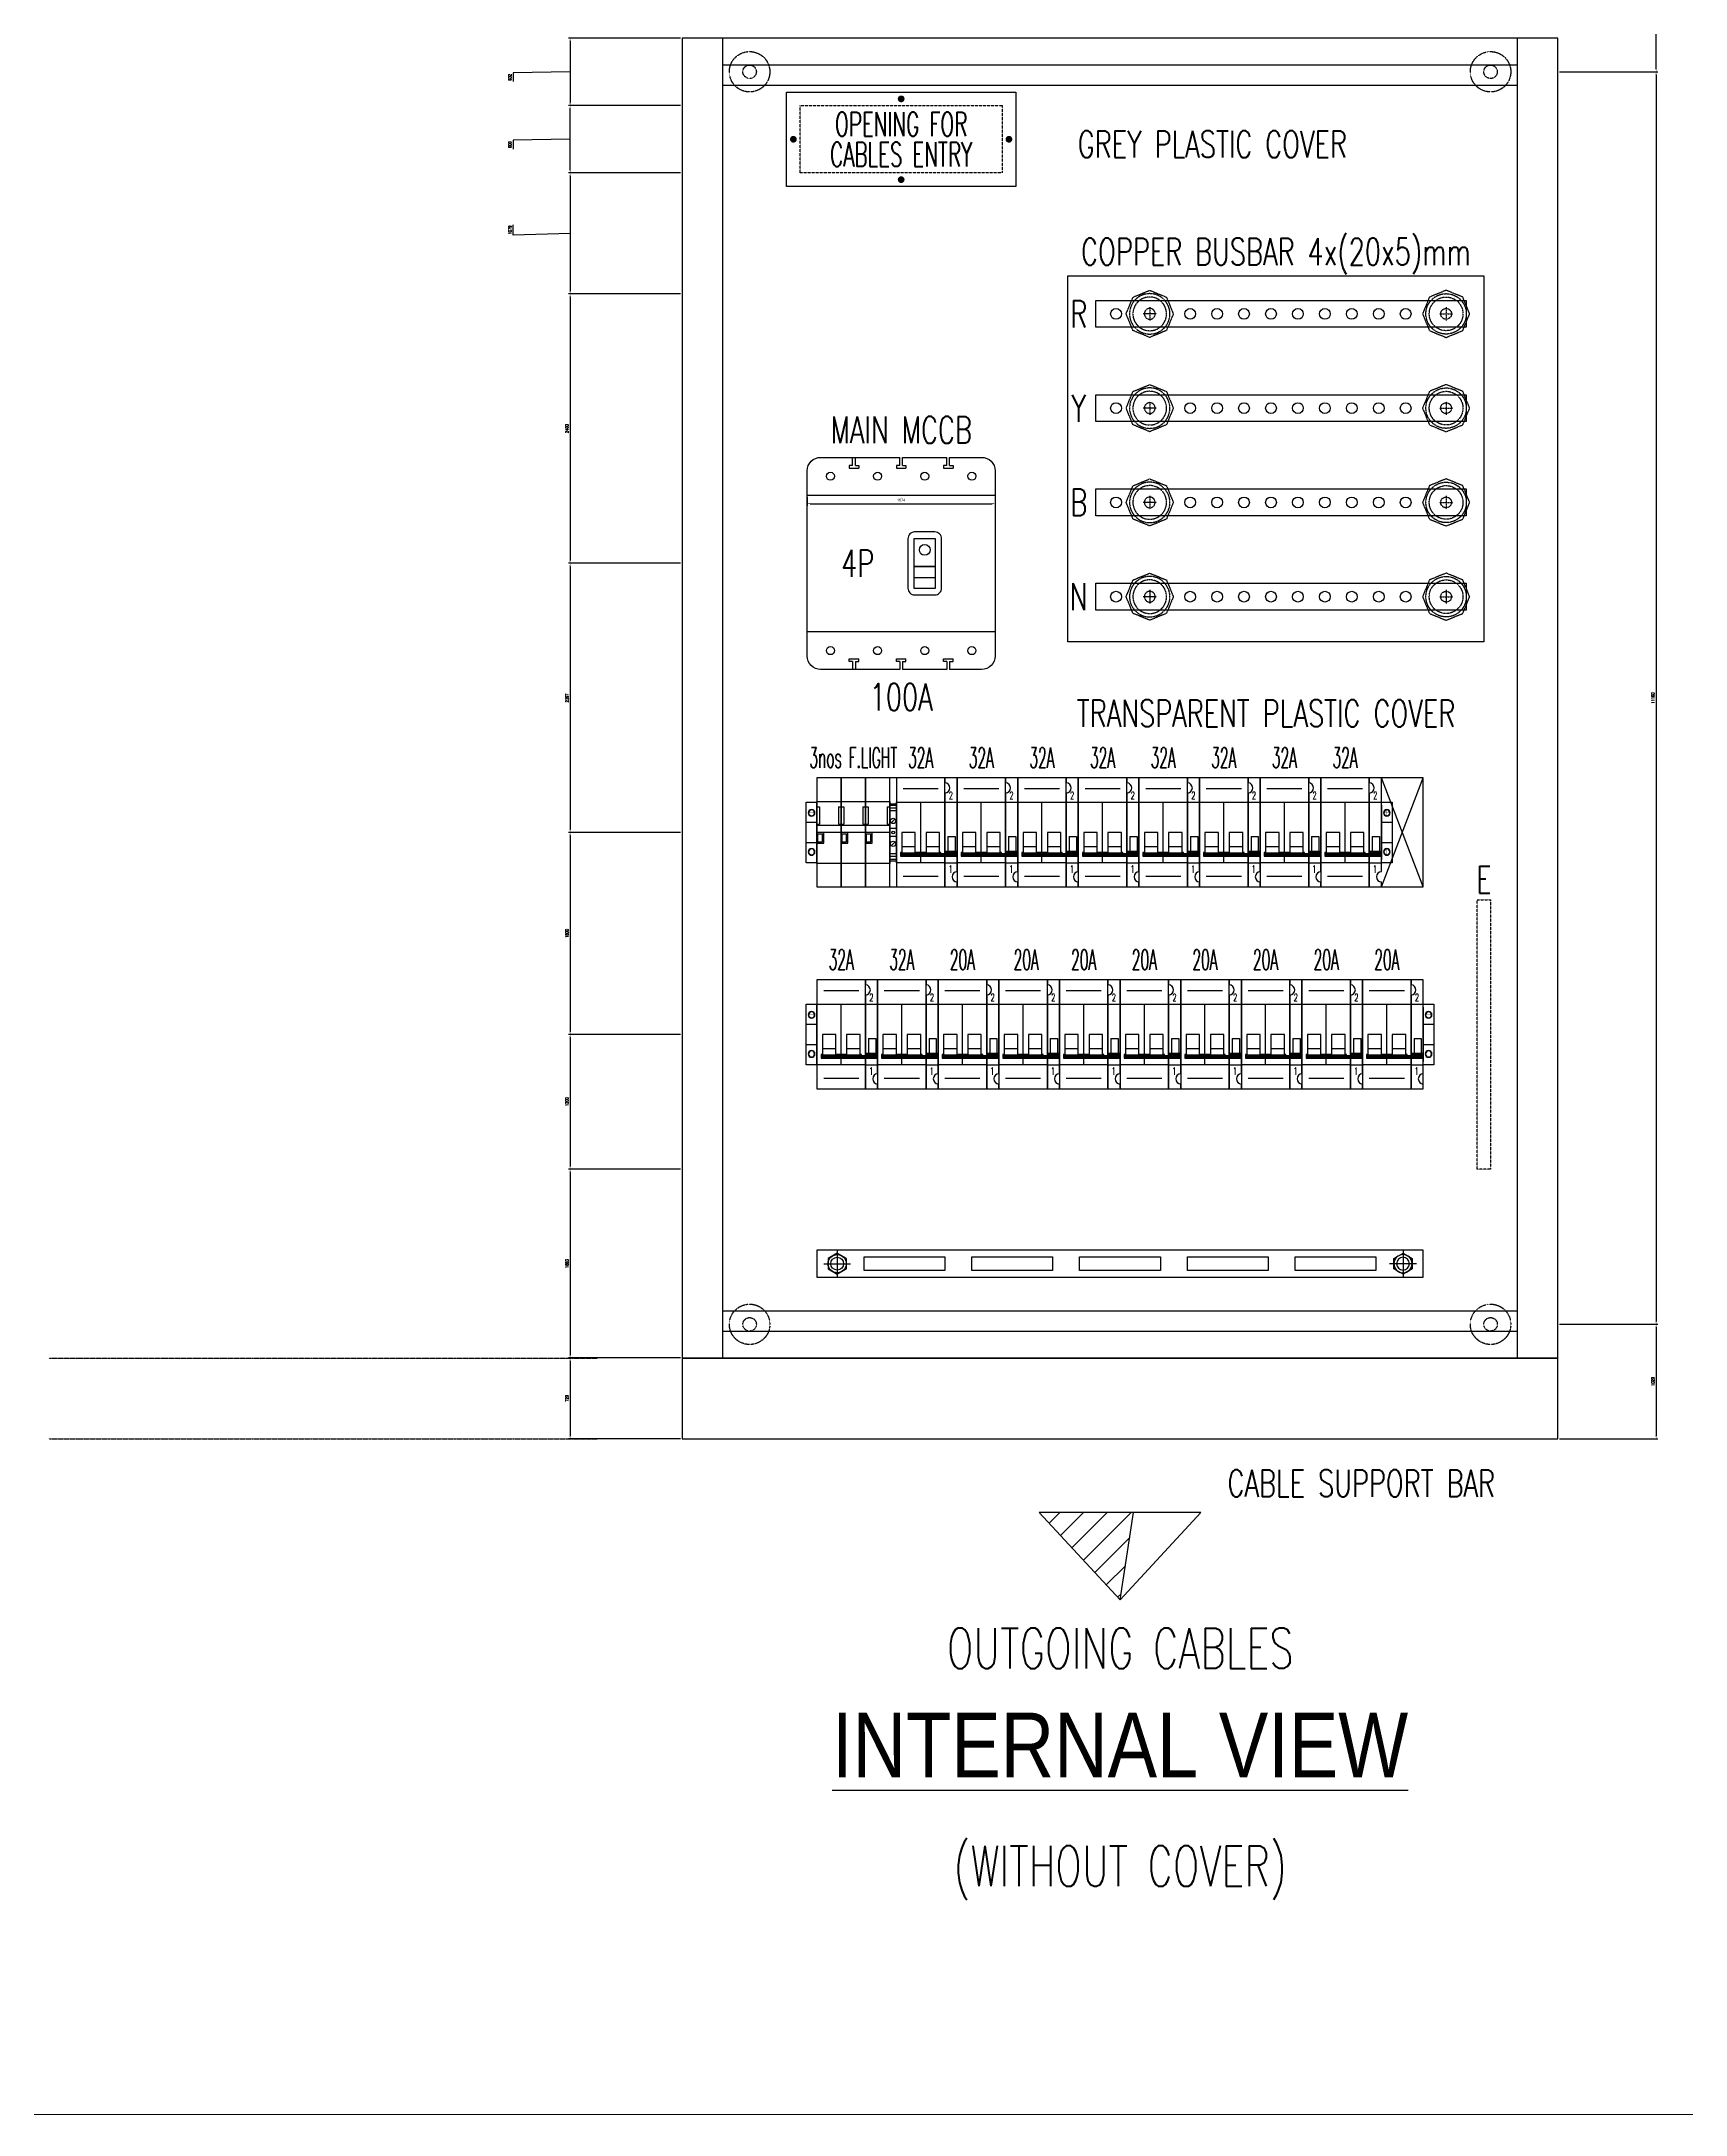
# Model space of a CAD drawing. Header units: inches. Extents: x 187 to 137830, y 99 to 66837.
# Drawn here: x 113123 to 127767, y 940 to 19411 of the extents above; entities that cross this region are included whole.
import ezdxf
from ezdxf.enums import TextEntityAlignment as Align

# ---------------------------------------------------------------- set-up
doc = ezdxf.new("R2010")
doc.units = ezdxf.units.IN
doc.header["$MEASUREMENT"] = 0
doc.linetypes.add('HIDDEN', pattern=[0.375, 0.25, -0.125])
for name, color, linetype in [('BOLT', 40, 'Continuous'), ('BUSBAR', 31, 'Continuous'), ('CHANGE', 4, 'Continuous'), ('Dim', 9, 'Continuous'), ('FRAME', 3, 'Continuous'), ('text', 2, 'Continuous')]:
    doc.layers.add(name, color=color, linetype=linetype)
doc.styles.add('ROMANS', font='romans.shx', dxfattribs={"width": 0.8, "height": 250, "bigfont": 'vns.shx'})
doc.styles.add('SIMPLEX', font='SIMPLEX.shx', dxfattribs={"width": 0.7})
doc.styles.add('VNI-HELVE-CONDENSE', font='')
doc.styles.get('VNI-HELVE-CONDENSE').set_extended_font_data('VNI-Helve-Condense')
doc.dimstyles.new('STANDARD$0', dxfattribs={"dimscale": 2, "dimtxt": 12, "dimasz": 13, "dimexe": 10, "dimexo": 10, "dimgap": 10, "dimtad": 1, "dimdec": 0, "dimzin": 0, "dimdsep": 46, "dimtxsty": 'VNI-HELVE-CONDENSE', "dimcen": 2, "dimdle": 2, "dimclrd": 1, "dimclre": 1, "dimclrt": 2, "dimadec": 0, "dimazin": 0, "dimtfac": 1, "dimtdec": 0, "dimtofl": 0, "dimtmove": 0, "dimatfit": 3, "dimfxl": 1, "dimtolj": 1, "dimtzin": 0, "dimarcsym": 1})

# ---------------------------------------------------------------- blocks, each defined once
blk = doc.blocks.new('A$C5B3D4CD6')
at = {"layer": 'CHANGE'}
for p, q in [((0, 59.5), (2, 59.5)), ((0, 46.5), (2, 46.5)), ((2, 59.5), (2, 46.5)), ((16, 59.5), (18, 59.5)), ((16, 59.5), (16, 46.5)), ((16, 46.5), (18, 46.5)), ((18, 45.5), (0, 45.5)), ((18, 40.5), (0, 40.5)), ((0, 32.5), (5, 32.5)), ((0.5, 39.5), (4, 39.5)), ((0.5, 39.5), (0.5, 33.5)), ((0.5, 33.5), (4, 33.5)), ((4, 33.5), (4, 39.5)), ((5, 32.5), (5, 40.5))]:
    blk.add_line(p, q, dxfattribs=at)
for points in [[(18, 81), (0, 81), (0, 0), (18, 0)], [(0, 63.5), (18, 63.5), (18, 17.5), (0, 17.5)], [(0, 63.5), (18, 63.5), (18, 45.5), (0, 45.5)]]:
    blk.add_lwpolyline(points, close=True, dxfattribs=at)
blk = doc.blocks.new('A$C18364D2F')
at = {"layer": 'CHANGE', "linetype": 'Continuous'}
for p, q in [((0, 30), (8, 30)), ((0, 15), (8, 15))]:
    blk.add_line(p, q, dxfattribs=at)
blk.add_lwpolyline([(0, 0), (8, 0), (8, 45), (0, 45)], close=True, dxfattribs=at)
at = {"layer": 'CHANGE', "linetype": 'Continuous', "const_width": 0.1}
for points in [[(6.2, 37), (1.8, 37)], [(4, 39.2), (4, 34.8)], [(6.2, 8), (1.8, 8)], [(4, 10.2), (4, 5.8)]]:
    blk.add_lwpolyline(points, dxfattribs=at)
at = {"layer": 'CHANGE', "linetype": 'Continuous'}
for centre, radius in [((4, 37), 2.5), ((4, 37), 2.2), ((4, 8), 2.5), ((4, 8), 2.2)]:
    blk.add_circle(centre, radius, dxfattribs=at)
blk = doc.blocks.new('C-2P')
at = {"layer": 'CHANGE'}
for p, q in [((18, -15), (18, 22.5)), ((4, -10.4), (14, -10.4)), ((22, -10.4), (32, -10.4)), ((18, -22.5), (18, -17.6))]:
    blk.add_line(p, q, dxfattribs=at)
for points in [[(36, 22.5), (36, -22.5), (0, -22.5), (0, 22.5)], [(4, 0), (4, -15), (3, -15), (3, -17.6), (33, -17.6), (33, -15), (32, -15), (32, 0), (22, 0), (22, -15), (14, -15), (14, 0)]]:
    blk.add_lwpolyline(points, close=True, dxfattribs=at)
at = {"layer": 'CHANGE', "const_width": 3}
blk.add_lwpolyline([(3, -16.3), (33, -16.3)], dxfattribs=at)
blk = doc.blocks.new('CB2P')
at = {"layer": 'CHANGE'}
for p, q in [((5, 32.5), (31, 32.5)), ((5, -32.5), (31, -32.5))]:
    blk.add_line(p, q, dxfattribs=at)
at = {"layer": 'CHANGE', "linetype": 'Continuous'}
blk.add_lwpolyline([(0, -40.5), (36, -40.5), (36, 40.5), (0, 40.5)], close=True, dxfattribs=at)
at = {"layer": 'CHANGE', "linetype": 'ByBlock'}
blk.add_blockref('C-2P', (0, 0), dxfattribs=at)
blk = doc.blocks.new('A$C789E1930')
at = {"layer": 'CHANGE', "linetype": 'Continuous'}
for p, q in [((0, 81), (0, 77.3)), ((9, 81), (0, 81)), ((9, 11.4), (9, 81)), ((0, 69.6), (0, 0)), ((8.1, 26.3), (8.5, 26.3)), ((0, 0), (9, 0)), ((9, 0), (9, 3.7))]:
    blk.add_line(p, q, dxfattribs=at)
at = {"layer": 'CHANGE'}
for p, q in [((0, 63), (9, 63)), ((0, 20.3), (0, 60.8)), ((9, 60.8), (9, 20.3)), ((2.2, 37.5), (7.6, 37.5)), ((2.2, 37.5), (2.2, 26.3)), ((7.6, 37.5), (7.6, 26.3)), ((9, 24.5), (-3.1, 24.5)), ((9, 23.6), (-3.1, 23.6)), ((9, 23.4), (-3.1, 23.4)), ((9, 22.7), (-3.1, 22.7)), ((9, 26.3), (0, 26.3)), ((9, 25.4), (0, 25.4)), ((0, 18), (9, 18))]:
    blk.add_line(p, q, dxfattribs=at)
for centre, start, end in [((-0.2, 73.5), 273.3665, 86.6335), ((9.2, 7.5), 93.3665, 266.6335)]:
    blk.add_arc(centre, 3.83, start, end, dxfattribs=at)
at = {"layer": 'text', "style": 'ROMANS', "width": 0.6}
for s, p in [('2', (4.4, 67.9)), ('1', (4.2, 13.3))]:
    blk.add_text(s, height=5.4, dxfattribs=at).set_placement(p, align=Align.MIDDLE)
blk = doc.blocks.new('*D126')
at = {"layer": 'DEFPOINTS', "color": 0, "transparency": 16777216}
for p in [(118830, 7681), (117831, 6961), (118830, 6961)]:
    blk.add_point(p, dxfattribs=at)
at = {"layer": 'Dim', "color": 8, "lineweight": -2, "transparency": 16777216}
for p, q in [((118815, 7681), (117816, 7681)), ((117831, 7654), (117831, 6988)), ((118815, 6961), (117816, 6961))]:
    blk.add_line(p, q, dxfattribs=at)
at = {"layer": 'Dim', "color": 8, "transparency": 16777216}
for points in [[(117827, 7654), (117836, 7654), (117831, 7681)], [(117827, 6988), (117836, 6988), (117831, 6961)]]:
    blk.add_solid(points, dxfattribs=at)
at = {"layer": 'Dim', "color": 6, "transparency": 16777216, "insert": (117803, 7321), "char_height": 27, "attachment_point": 5, "rotation": 90, "style": 'SIMPLEX'}
blk.add_mtext('\\A1;720', dxfattribs=at)
blk = doc.blocks.new('*D111')
at = {"layer": 'DEFPOINTS', "color": 0, "transparency": 16777216}
for p in [(126630, 19141), (126630, 7981), (127505, 7981)]:
    blk.add_point(p, dxfattribs=at)
at = {"layer": 'Dim', "color": 8, "lineweight": -2, "transparency": 16777216}
for p, q in [((126645, 19141), (127520, 19141)), ((127505, 19114), (127505, 8008)), ((126645, 7981), (127520, 7981))]:
    blk.add_line(p, q, dxfattribs=at)
at = {"layer": 'Dim', "color": 8, "transparency": 16777216}
for points in [[(127500, 19114), (127509, 19114), (127505, 19141)], [(127500, 8008), (127509, 8008), (127505, 7981)]]:
    blk.add_solid(points, dxfattribs=at)
at = {"layer": 'Dim', "color": 6, "transparency": 16777216, "insert": (127476, 13561), "char_height": 27, "attachment_point": 5, "rotation": 90, "style": 'SIMPLEX'}
blk.add_mtext('\\A1;11160', dxfattribs=at)
blk = doc.blocks.new('*D112')
at = {"layer": 'DEFPOINTS', "color": 0, "transparency": 16777216}
for p in [(126630, 20161), (127505, 20161), (126630, 19141)]:
    blk.add_point(p, dxfattribs=at)
at = {"layer": 'Dim', "color": 8, "lineweight": -2, "transparency": 16777216}
for p, q in [((126645, 20161), (127520, 20161)), ((127505, 19168), (127505, 20134)), ((126645, 19141), (127520, 19141))]:
    blk.add_line(p, q, dxfattribs=at)
at = {"layer": 'Dim', "color": 8, "transparency": 16777216}
for points in [[(127500, 20134), (127509, 20134), (127505, 20161)], [(127500, 19168), (127509, 19168), (127505, 19141)]]:
    blk.add_solid(points, dxfattribs=at)
at = {"layer": 'Dim', "color": 6, "transparency": 16777216, "insert": (127476, 19651), "char_height": 27, "attachment_point": 5, "rotation": 90, "style": 'SIMPLEX'}
blk.add_mtext('\\A1;1020', dxfattribs=at)
blk = doc.blocks.new('*D113')
at = {"layer": 'DEFPOINTS', "color": 0, "transparency": 16777216}
for p in [(126630, 7981), (126630, 6961), (127505, 6961)]:
    blk.add_point(p, dxfattribs=at)
at = {"layer": 'Dim', "color": 8, "lineweight": -2, "transparency": 16777216}
for p, q in [((126645, 7981), (127520, 7981)), ((127505, 7954), (127505, 6988)), ((126645, 6961), (127520, 6961))]:
    blk.add_line(p, q, dxfattribs=at)
at = {"layer": 'Dim', "color": 8, "transparency": 16777216}
for points in [[(127500, 7954), (127509, 7954), (127505, 7981)], [(127500, 6988), (127509, 6988), (127505, 6961)]]:
    blk.add_solid(points, dxfattribs=at)
at = {"layer": 'Dim', "color": 6, "transparency": 16777216, "insert": (127476, 7471), "char_height": 27, "attachment_point": 5, "rotation": 90, "style": 'SIMPLEX'}
blk.add_mtext('\\A1;1020', dxfattribs=at)
blk = doc.blocks.new('*D121')
at = {"layer": 'DEFPOINTS', "color": 0, "transparency": 16777216}
for p in [(118830, 19441), (117831, 18839), (118830, 18839)]:
    blk.add_point(p, dxfattribs=at)
at = {"layer": 'Dim', "color": 8, "lineweight": -2, "transparency": 16777216}
for p, q in [((118815, 19441), (117816, 19441)), ((117831, 19414), (117831, 18866)), ((117831, 19140), (117323, 19132)), ((117323, 19132), (117323, 19053)), ((118815, 18839), (117816, 18839))]:
    blk.add_line(p, q, dxfattribs=at)
at = {"layer": 'Dim', "color": 8, "transparency": 16777216}
for points in [[(117827, 19414), (117836, 19414), (117831, 19441)], [(117827, 18866), (117836, 18866), (117831, 18839)]]:
    blk.add_solid(points, dxfattribs=at)
at = {"layer": 'Dim', "color": 6, "transparency": 16777216, "insert": (117295, 19092), "char_height": 27, "attachment_point": 5, "rotation": 90, "style": 'SIMPLEX'}
blk.add_mtext('\\A1;602', dxfattribs=at)
blk = doc.blocks.new('*D122')
at = {"layer": 'DEFPOINTS', "color": 0, "transparency": 16777216}
for p in [(118830, 14761), (117831, 12364), (118830, 12364)]:
    blk.add_point(p, dxfattribs=at)
at = {"layer": 'Dim', "color": 8, "lineweight": -2, "transparency": 16777216}
for p, q in [((118815, 14761), (117816, 14761)), ((117831, 14734), (117831, 12391)), ((118815, 12364), (117816, 12364))]:
    blk.add_line(p, q, dxfattribs=at)
at = {"layer": 'Dim', "color": 8, "transparency": 16777216}
for points in [[(117827, 14734), (117836, 14734), (117831, 14761)], [(117827, 12391), (117836, 12391), (117831, 12364)]]:
    blk.add_solid(points, dxfattribs=at)
at = {"layer": 'Dim', "color": 6, "transparency": 16777216, "insert": (117803, 13562), "char_height": 27, "attachment_point": 5, "rotation": 90, "style": 'SIMPLEX'}
blk.add_mtext('\\A1;2397', dxfattribs=at)
blk = doc.blocks.new('*D123')
at = {"layer": 'DEFPOINTS', "color": 0, "transparency": 16777216}
for p in [(118830, 12364), (117831, 10564), (118830, 10564)]:
    blk.add_point(p, dxfattribs=at)
at = {"layer": 'Dim', "color": 8, "lineweight": -2, "transparency": 16777216}
for p, q in [((118815, 12364), (117816, 12364)), ((117831, 12337), (117831, 10591)), ((118815, 10564), (117816, 10564))]:
    blk.add_line(p, q, dxfattribs=at)
at = {"layer": 'Dim', "color": 8, "transparency": 16777216}
for points in [[(117827, 12337), (117836, 12337), (117831, 12364)], [(117827, 10591), (117836, 10591), (117831, 10564)]]:
    blk.add_solid(points, dxfattribs=at)
at = {"layer": 'Dim', "color": 6, "transparency": 16777216, "insert": (117803, 11464), "char_height": 27, "attachment_point": 5, "rotation": 90, "style": 'SIMPLEX'}
blk.add_mtext('\\A1;1800', dxfattribs=at)
blk = doc.blocks.new('*D124')
at = {"layer": 'DEFPOINTS', "color": 0, "transparency": 16777216}
for p in [(118830, 10564), (117831, 9364), (118830, 9364)]:
    blk.add_point(p, dxfattribs=at)
at = {"layer": 'Dim', "color": 8, "lineweight": -2, "transparency": 16777216}
for p, q in [((118815, 10564), (117816, 10564)), ((117831, 10537), (117831, 9391)), ((118815, 9364), (117816, 9364))]:
    blk.add_line(p, q, dxfattribs=at)
at = {"layer": 'Dim', "color": 8, "transparency": 16777216}
for points in [[(117827, 10537), (117836, 10537), (117831, 10564)], [(117827, 9391), (117836, 9391), (117831, 9364)]]:
    blk.add_solid(points, dxfattribs=at)
at = {"layer": 'Dim', "color": 6, "transparency": 16777216, "insert": (117803, 9964), "char_height": 27, "attachment_point": 5, "rotation": 90, "style": 'SIMPLEX'}
blk.add_mtext('\\A1;1200', dxfattribs=at)
blk = doc.blocks.new('*D137')
at = {"layer": 'DEFPOINTS', "color": 0, "transparency": 16777216}
for p in [(118830, 9364), (117831, 7681), (118830, 7681)]:
    blk.add_point(p, dxfattribs=at)
at = {"layer": 'Dim', "color": 8, "lineweight": -2, "transparency": 16777216}
for p, q in [((118815, 9364), (117816, 9364)), ((117831, 9337), (117831, 7708)), ((118815, 7681), (117816, 7681))]:
    blk.add_line(p, q, dxfattribs=at)
at = {"layer": 'Dim', "color": 8, "transparency": 16777216}
for points in [[(117827, 9337), (117836, 9337), (117831, 9364)], [(117827, 7708), (117836, 7708), (117831, 7681)]]:
    blk.add_solid(points, dxfattribs=at)
at = {"layer": 'Dim', "color": 6, "transparency": 16777216, "insert": (117803, 8522), "char_height": 27, "attachment_point": 5, "rotation": 90, "style": 'SIMPLEX'}
blk.add_mtext('\\A1;1683', dxfattribs=at)
blk = doc.blocks.new('busbar support red')
at = {"color": 1, "linetype": 'HIDDEN', "ltscale": 0.3}
for p, q in [((-5, 0), (5, 0)), ((0, 5), (0, -5))]:
    blk.add_line(p, q, dxfattribs=at)
blk.add_lwpolyline([(17.5, 0), (12.4, 12.4), (0, 17.5), (-12.4, 12.4), (-17.5, 0), (-12.4, -12.4), (0, -17.5), (12.4, -12.4)], close=True, dxfattribs=at)
for radius in [15, 12.5, 4]:
    blk.add_circle((0, 0), radius, dxfattribs=at)
blk = doc.blocks.new('e-02sqmm')
at = {"linetype": 'ByBlock'}
for p, q in [((5, 20), (0, 20)), ((5, 18), (0, 18)), ((5, 16), (0, 16)), ((5, 3), (0, 3)), ((5, -3), (0, -3)), ((5, -16), (0, -16)), ((5, -18), (0, -18)), ((5, -20), (0, -20))]:
    blk.add_line(p, q, dxfattribs=at)
blk.add_lwpolyline([(0, -21), (5, -21), (5, 21), (0, 21)], close=True, dxfattribs=at)
at = {"linetype": 'ByBlock', "const_width": 0.8}
for points in [[(1.2, 7.2), (3.8, 9.8)], [(1.2, -9.8), (3.8, -7.2)]]:
    blk.add_lwpolyline(points, dxfattribs=at)
at = {"linetype": 'ByBlock'}
for centre, radius in [((2.5, 8.5), 2), ((2.5, 0), 1), ((2.5, -8.5), 2)]:
    blk.add_circle(centre, radius, dxfattribs=at)
blk = doc.blocks.new('*D116')
at = {"layer": 'DEFPOINTS', "color": 0, "transparency": 16777216}
for p in [(118830, 17161), (117831, 14761), (118830, 14761)]:
    blk.add_point(p, dxfattribs=at)
at = {"layer": 'Dim', "color": 8, "lineweight": -2, "transparency": 16777216}
for p, q in [((118815, 17161), (117816, 17161)), ((117831, 17134), (117831, 14788)), ((118815, 14761), (117816, 14761))]:
    blk.add_line(p, q, dxfattribs=at)
at = {"layer": 'Dim', "color": 8, "transparency": 16777216}
for points in [[(117827, 17134), (117836, 17134), (117831, 17161)], [(117827, 14788), (117836, 14788), (117831, 14761)]]:
    blk.add_solid(points, dxfattribs=at)
at = {"layer": 'Dim', "color": 6, "transparency": 16777216, "insert": (117803, 15961), "char_height": 27, "attachment_point": 5, "rotation": 90, "style": 'SIMPLEX'}
blk.add_mtext('\\A1;2400', dxfattribs=at)
blk = doc.blocks.new('A$C1EC9183B')
at = {"layer": 'CHANGE'}
blk.add_line((-8, 40.4), (8, 40.4), dxfattribs=at)
blk.add_lwpolyline([(-7.5, 27.4), (7.5, 27.4, 0.414214), (12.5, 32.4), (12.5, 69.1, 0.414214), (7.5, 74.1), (-7.5, 74.1, 0.414214), (-12.5, 69.1), (-12.5, 32.4, 0.414214)], format="xyb", close=True, dxfattribs=at)
for points in [[(-8, 48.4), (8, 48.4), (8, 69.1), (-8, 69.1)], [(-8, 32.4), (8, 32.4), (8, 48.4), (-8, 48.4)]]:
    blk.add_lwpolyline(points, close=True, dxfattribs=at)
blk.add_circle((0, 60.8), 4, dxfattribs=at)
blk = doc.blocks.new('A$C52D365C6')
at = {"layer": 'CHANGE'}
blk.add_lwpolyline([(0, 50.75), (139.5, 50.75), (139.5, -50.75), (0, -50.75)], close=True, dxfattribs=at)
blk.add_blockref('A$C1EC9183B', (87.25, -50.75))
blk = doc.blocks.new('A$C6CA75C46')
at = {"layer": 'CHANGE'}
for p, q in [((33.75, 72.75), (33.75, 78.75)), ((35.75, 72.75), (35.75, 78.75)), ((68.75, 72.75), (68.75, 78.75)), ((70.75, 72.75), (70.75, 78.75)), ((103.75, 72.75), (103.75, 78.75)), ((105.75, 72.75), (105.75, 78.75)), ((33.75, 72.75), (31.25, 72.75)), ((31.25, 72.75), (31.25, 70.75)), ((31.25, 70.75), (38.25, 70.75)), ((35.75, 72.75), (38.25, 72.75)), ((38.25, 72.75), (38.25, 70.75)), ((68.75, 72.75), (66.25, 72.75)), ((66.25, 72.75), (66.25, 70.75)), ((66.25, 70.75), (73.25, 70.75)), ((70.75, 72.75), (73.25, 72.75)), ((73.25, 72.75), (73.25, 70.75)), ((103.75, 72.75), (101.25, 72.75)), ((101.25, 72.75), (101.25, 70.75)), ((101.25, 70.75), (108.25, 70.75)), ((105.75, 72.75), (108.25, 72.75)), ((108.25, 72.75), (108.25, 70.75)), ((31.25, -70.75), (38.25, -70.75)), ((31.25, -72.75), (31.25, -70.75)), ((33.75, -72.75), (31.25, -72.75)), ((33.75, -72.75), (33.75, -78.75)), ((35.75, -72.75), (35.75, -78.75)), ((35.75, -72.75), (38.25, -72.75)), ((38.25, -72.75), (38.25, -70.75)), ((66.25, -70.75), (73.25, -70.75)), ((66.25, -72.75), (66.25, -70.75)), ((68.75, -72.75), (66.25, -72.75)), ((68.75, -72.75), (68.75, -78.75)), ((70.75, -72.75), (70.75, -78.75)), ((70.75, -72.75), (73.25, -72.75)), ((73.25, -72.75), (73.25, -70.75)), ((101.25, -70.75), (108.25, -70.75)), ((101.25, -72.75), (101.25, -70.75)), ((103.75, -72.75), (101.25, -72.75)), ((103.75, -72.75), (103.75, -78.75)), ((105.75, -72.75), (105.75, -78.75)), ((105.75, -72.75), (108.25, -72.75)), ((108.25, -72.75), (108.25, -70.75))]:
    blk.add_line(p, q, dxfattribs=at)
for points in [[(68.75, -78.75), (10, -78.75, -0.4142136), (0, -68.75), (0, 68.75, -0.4142136), (10, 78.75), (68.75, 78.75)], [(105.75, 78.75), (129.5, 78.75, -0.4142136), (139.5, 68.75), (139.5, -68.75, -0.4142136), (129.5, -78.75), (105.75, -78.75)]]:
    blk.add_lwpolyline(points, format="xyb", dxfattribs=at)
for points in [[(70.75, 78.75), (103.75, 78.75)], [(103.75, -78.75), (70.75, -78.75)]]:
    blk.add_lwpolyline(points, dxfattribs=at)
for centre in [(17.25, 64.75), (52.25, 64.75), (87.25, 64.75), (122.25, 64.75), (17.25, -64.75), (52.25, -64.75), (87.25, -64.75), (122.25, -64.75)]:
    blk.add_circle(centre, 3, dxfattribs=at)
blk = doc.blocks.new('A$C76544C58')
at = {"layer": 'text'}
for name in ['A$C6CA75C46', 'A$C52D365C6']:
    blk.add_blockref(name, (0, 0), dxfattribs=at)
blk = doc.blocks.new('VL160X-4P')
at = {"layer": 'text'}
blk.add_blockref('A$C76544C58', (893.1, 340.1), dxfattribs=at)
blk = doc.blocks.new('*D117')
at = {"layer": 'DEFPOINTS', "color": 0, "transparency": 16777216}
for p in [(117831, 18839), (118830, 18839), (118830, 18239)]:
    blk.add_point(p, dxfattribs=at)
at = {"layer": 'Dim', "color": 8, "lineweight": -2, "transparency": 16777216}
for p, q in [((118815, 18839), (117816, 18839)), ((117831, 18266), (117831, 18812)), ((117831, 18539), (117323, 18530)), ((117323, 18530), (117323, 18452)), ((118815, 18239), (117816, 18239))]:
    blk.add_line(p, q, dxfattribs=at)
at = {"layer": 'Dim', "color": 8, "transparency": 16777216}
for points in [[(117827, 18812), (117836, 18812), (117831, 18839)], [(117827, 18266), (117836, 18266), (117831, 18239)]]:
    blk.add_solid(points, dxfattribs=at)
at = {"layer": 'Dim', "color": 6, "transparency": 16777216, "insert": (117295, 18491), "char_height": 27, "attachment_point": 5, "rotation": 90, "style": 'SIMPLEX'}
blk.add_mtext('\\A1;600', dxfattribs=at)
blk = doc.blocks.new('BOL')
at = {"layer": 'BOLT'}
for p, q in [((-10, 0), (10, 0)), ((0, 10), (0, -10))]:
    blk.add_line(p, q, dxfattribs=at)
blk.add_lwpolyline([(0, -7.8), (6.8, -3.9), (6.8, 3.9), (0, 7.8), (-6.8, 3.9), (-6.8, -3.9)], close=True, dxfattribs=at)
for radius in [6.75, 4.75]:
    blk.add_circle((0, 0), radius, dxfattribs=at)
blk = doc.blocks.new('*D119')
at = {"layer": 'DEFPOINTS', "color": 0, "transparency": 16777216}
for p in [(118830, 18239), (117831, 17161), (118830, 17161)]:
    blk.add_point(p, dxfattribs=at)
at = {"layer": 'Dim', "color": 8, "lineweight": -2, "transparency": 16777216}
for p, q in [((118815, 18239), (117816, 18239)), ((117831, 18212), (117831, 17188)), ((117323, 17685), (117323, 17777)), ((117831, 17700), (117323, 17685)), ((118815, 17161), (117816, 17161))]:
    blk.add_line(p, q, dxfattribs=at)
at = {"layer": 'Dim', "color": 8, "transparency": 16777216}
for points in [[(117827, 18212), (117836, 18212), (117831, 18239)], [(117827, 17188), (117836, 17188), (117831, 17161)]]:
    blk.add_solid(points, dxfattribs=at)
at = {"layer": 'Dim', "color": 6, "transparency": 16777216, "insert": (117295, 17731), "char_height": 27, "attachment_point": 5, "rotation": 90, "style": 'SIMPLEX'}
blk.add_mtext('\\A1;1079', dxfattribs=at)
blk = doc.blocks.new('*D170')
at = {"color": 1, "lineweight": -2, "transparency": 16777216}
for p, q in [((119943, 15350), (119943, 15272)), ((121617, 15350), (121617, 15272)), ((119969, 15292), (121591, 15292))]:
    blk.add_line(p, q, dxfattribs=at)
at = {"color": 1, "lineweight": 200, "transparency": 16777216}
for points in [[(119969, 15297), (119969, 15288), (119943, 15292)], [(121591, 15297), (121591, 15288), (121617, 15292)]]:
    blk.add_solid(points, dxfattribs=at)
at = {"layer": 'DEFPOINTS', "color": 0, "lineweight": 200, "transparency": 16777216}
for p in [(119943, 15370), (121617, 15370), (121617, 15292)]:
    blk.add_point(p, dxfattribs=at)
at = {"color": 2, "lineweight": 200, "transparency": 16777216, "insert": (120780, 15324), "char_height": 24, "attachment_point": 5, "style": 'VNI-HELVE-CONDENSE'}
blk.add_mtext('\\A1;1674', dxfattribs=at)

msp = doc.modelspace()

# ---------------------------------------------------------------- hatches: boundary and pattern name
at = {"layer": 'CHANGE', "linetype": 'Continuous'}
h = msp.add_hatch(dxfattribs=at)
h.set_pattern_fill('ANSI31', color=256, scale=1200, style=0)
h.set_pattern_definition([(45, (99200.94, -49990.84), (-106.066, 106.066), [])])
h.paths.add_polyline_path([(122850.24, 6305.19), (122730.24, 5525.19), (122010.24, 6305.19)])

# ---------------------------------------------------------------- linework, layer by layer
at = {"color": 6, "linetype": 'Continuous', "lineweight": 0}
msp.add_lwpolyline([(87885.66, 29716.93), (137830.06, 29716.93), (137830.06, 940.2), (87885.66, 940.2)], close=True, dxfattribs=at)
at = {"layer": 'BUSBAR', "ltscale": 50}
for points in [[(122514.24, 17103.71), (125814.24, 17103.71), (125814.24, 16863.71), (122514.24, 16863.71), (122514.24, 17103.71)], [(122514.24, 16263.71), (125814.24, 16263.71), (125814.24, 16023.71), (122514.24, 16023.71), (122514.24, 16263.71)], [(122514.24, 15423.71), (125814.24, 15423.71), (125814.24, 15183.71), (122514.24, 15183.71), (122514.24, 15423.71)], [(122514.24, 14583.71), (125814.24, 14583.71), (125814.24, 14343.71), (122514.24, 14343.71), (122514.24, 14583.71)]]:
    msp.add_lwpolyline(points, dxfattribs=at)
at = {"layer": 'BUSBAR', "linetype": 'HIDDEN'}
msp.add_lwpolyline([(125910.24, 11763.71), (126030.24, 11763.71), (126030.24, 9363.71), (125910.24, 9363.71)], close=True, dxfattribs=at)
at = {"layer": 'CHANGE', "linetype": 'HIDDEN', "ltscale": 1.5}
for p, q in [((113187.03, 7680.71), (118078.12, 7680.71)), ((113187.03, 6960.71), (118078.12, 6960.71))]:
    msp.add_line(p, q, dxfattribs=at)
at = {"layer": 'CHANGE', "linetype": 'Continuous'}
msp.add_line((122730.24, 5525.19), (122850.24, 6305.19), dxfattribs=at)
for points in [[(119760.24, 18119.21), (119760.24, 18959.21), (121800.24, 18959.21), (121800.24, 18119.21)], [(123450.24, 6305.19), (122010.24, 6305.19), (122730.24, 5525.19), (122730.24, 5525.19)]]:
    msp.add_lwpolyline(points, close=True, dxfattribs=at)
at = {"layer": 'CHANGE', "linetype": 'HIDDEN'}
msp.add_lwpolyline([(119880.24, 18239.21), (119880.24, 18839.21), (121680.24, 18839.21), (121680.24, 18239.21), (119880.24, 18239.21)], dxfattribs=at)
for centre, radius in [((119430.24, 19140.71), 180), ((126030.24, 19140.71), 180), ((119430.24, 19140.71), 60), ((126030.24, 19140.71), 60), ((119430.24, 7980.71), 180), ((126030.24, 7980.71), 180), ((119430.24, 7980.71), 60), ((126030.24, 7980.71), 60)]:
    msp.add_circle(centre, radius, dxfattribs=at)
at = {"layer": 'Dim', "ltscale": 50}
for p, q in [((125058.24, 11877.71), (125430.24, 12849.71)), ((125430.24, 11877.71), (125058.24, 12849.71))]:
    msp.add_line(p, q, dxfattribs=at)
at = {"layer": 'Dim', "ltscale": 50, "const_width": 30}
for points in [[(120765.24, 18899.21, -1), (120795.24, 18899.21, -1)], [(119835.24, 18539.21, -1), (119805.24, 18539.21, -1)], [(121725.24, 18539.21, 1), (121755.24, 18539.21, 1)], [(120765.24, 18179.21, 1), (120795.24, 18179.21, 1)]]:
    msp.add_lwpolyline(points, format="xyb", close=True, dxfattribs=at)
at = {"layer": 'Dim', "ltscale": 50}
for points in [[(125078.5, 18289.84, 0, 0, 0), (122024.09, 18289.84, 240, 0, 0), (121816.43, 18289.84, 0, 0, 0)], [(124087.98, 13562.72, 0, 0, 0), (124087.98, 13870.33, 120, 0, 0), (124087.98, 14062.81, 0, 0, 0)], [(124878.23, 6809.15, 0, 0, 0), (124878.23, 8126.21, 240, 0, 0), (124878.23, 8371.47, 0, 0, 0)]]:
    msp.add_lwpolyline(points, format="xyseb", dxfattribs=at)
msp.add_lwpolyline([(122265.71, 17323.23), (125970.24, 17323.23), (125970.24, 14062.81), (122265.71, 14062.81)], close=True, dxfattribs=at)
for centre in [(122694.24, 16983.71), (123354.24, 16983.71), (123594.24, 16983.71), (123834.24, 16983.71), (124074.24, 16983.71), (124314.24, 16983.71), (124554.24, 16983.71), (124794.24, 16983.71), (125034.24, 16983.71), (125274.24, 16983.71), (122694.24, 16143.71), (123354.24, 16143.71), (123594.24, 16143.71), (123834.24, 16143.71), (124074.24, 16143.71), (124314.24, 16143.71), (124554.24, 16143.71), (124794.24, 16143.71), (125034.24, 16143.71), (125274.24, 16143.71), (122694.24, 15303.71), (123354.24, 15303.71), (123594.24, 15303.71), (123834.24, 15303.71), (124074.24, 15303.71), (124314.24, 15303.71), (124554.24, 15303.71), (124794.24, 15303.71), (125034.24, 15303.71), (125274.24, 15303.71), (122694.24, 14463.71), (123354.24, 14463.71), (123594.24, 14463.71), (123834.24, 14463.71), (124074.24, 14463.71), (124314.24, 14463.71), (124554.24, 14463.71), (124794.24, 14463.71), (125034.24, 14463.71), (125274.24, 14463.71)]:
    msp.add_circle(centre, 48, dxfattribs=at)
at = {"layer": 'FRAME'}
for p, q in [((119190.24, 19440.71), (119190.24, 7680.71)), ((126270.24, 7680.71), (126270.24, 19440.71)), ((126270.24, 19200.71), (119190.24, 19200.71)), ((119190.24, 19020.71), (126270.24, 19020.71)), ((119190.24, 8100.71), (126270.24, 8100.71)), ((119190.24, 7920.71), (126270.24, 7920.71))]:
    msp.add_line(p, q, dxfattribs=at)
for points in [[(118830.24, 19440.71), (118830.24, 7680.71), (126630.24, 7680.71), (126630.24, 19440.71)], [(120030.24, 11877.71), (125430.24, 11877.71), (125430.24, 12849.71), (120030.24, 12849.71)], [(120030.24, 10077.71), (125430.24, 10077.71), (125430.24, 11049.71), (120030.24, 11049.71)]]:
    msp.add_lwpolyline(points, close=True, dxfattribs=at)
for points in [[(120030.24, 8640.71), (120030.24, 8400.71), (125430.24, 8400.71), (125430.24, 8640.71), (120030.24, 8640.71)], [(120449.66, 8460.71), (120449.66, 8580.71), (121169.66, 8580.71), (121169.66, 8460.71), (120449.66, 8460.71)], [(121409.66, 8460.71), (121409.66, 8580.71), (122129.66, 8580.71), (122129.66, 8460.71), (121409.66, 8460.71)], [(122369.66, 8460.71), (122369.66, 8580.71), (123089.66, 8580.71), (123089.66, 8460.71), (122369.66, 8460.71)], [(123329.66, 8460.71), (123329.66, 8580.71), (124049.66, 8580.71), (124049.66, 8460.71), (123329.66, 8460.71)], [(124289.66, 8460.71), (124289.66, 8580.71), (125009.66, 8580.71), (125009.66, 8460.71), (124289.66, 8460.71)]]:
    msp.add_lwpolyline(points, dxfattribs=at)
at = {"layer": 'FRAME', "color": 7}
msp.add_lwpolyline([(118830.24, 6960.71), (126630.24, 6960.71), (126630.24, 7680.71), (118830.24, 7680.71)], close=True, dxfattribs=at)

# ---------------------------------------------------------------- block references
at = {"xscale": 12, "yscale": 12}
for name, p, zscale in [('A$C5B3D4CD6', (120030.24, 11877.71), 12), ('A$C5B3D4CD6', (120246.24, 11877.71), 12), ('A$C5B3D4CD6', (120462.24, 11877.71), 12), ('CB2P', (120738.24, 12363.71), 0.47244094488189), ('CB2P', (121278.24, 12363.71), 0.47244094488189), ('CB2P', (121818.24, 12363.71), 0.47244094488189), ('CB2P', (122358.24, 12363.71), 0.47244094488189), ('CB2P', (122898.24, 12363.71), 0.47244094488189), ('CB2P', (123438.24, 12363.71), 0.47244094488189), ('CB2P', (123978.24, 12363.71), 0.47244094488189), ('CB2P', (124518.24, 12363.71), 0.47244094488189), ('CB2P', (120030.24, 10563.71), 0.47244094488189), ('CB2P', (120570.24, 10563.71), 0.47244094488189), ('CB2P', (121110.24, 10563.71), 0.47244094488189), ('CB2P', (121650.24, 10563.71), 0.47244094488189), ('CB2P', (122190.24, 10563.71), 0.47244094488189), ('CB2P', (122730.24, 10563.71), 0.47244094488189), ('CB2P', (123270.24, 10563.71), 0.47244094488189), ('CB2P', (123810.24, 10563.71), 0.47244094488189), ('CB2P', (124350.24, 10563.71), 0.47244094488189), ('CB2P', (124890.24, 10563.71), 0.47244094488189)]:
    msp.add_blockref(name, p, dxfattribs=dict(at, zscale=zscale))
at = {"ltscale": 50, "xscale": 12, "yscale": 12, "zscale": 12}
for p in [(121170.24, 11877.71), (121710.24, 11877.71), (122250.24, 11877.71), (122790.24, 11877.71), (123330.24, 11877.71), (123870.24, 11877.71), (124410.24, 11877.71), (124950.24, 11877.71), (120462.24, 10077.71), (121002.24, 10077.71), (121542.24, 10077.71), (122082.24, 10077.71), (122622.24, 10077.71), (123162.24, 10077.71), (123702.24, 10077.71), (124242.24, 10077.71), (124782.24, 10077.71), (125322.24, 10077.71)]:
    msp.add_blockref('A$C789E1930', p, dxfattribs=at)
at = {"xscale": -12, "yscale": 12, "zscale": 12, "rotation": 180}
for p in [(119934.24, 12633.71), (125058.24, 12633.71), (119934.24, 10833.71), (125430.24, 10833.71)]:
    msp.add_blockref('A$C18364D2F', p, dxfattribs=at)
at = {"layer": 'Dim', "ltscale": 50, "yscale": 12, "zscale": 12}
for name, p, xscale in [('busbar support red', (122994.24, 16983.71), -12), ('busbar support red', (125634.24, 16983.71), 12), ('busbar support red', (122994.24, 16143.71), -12), ('busbar support red', (125634.24, 16143.71), 12), ('VL160X-4P', (109225.97, 10679.08), 12), ('busbar support red', (122994.24, 15303.71), -12), ('busbar support red', (125634.24, 15303.71), 12), ('busbar support red', (122994.24, 14463.71), -12), ('busbar support red', (125634.24, 14463.71), 12), ('e-02sqmm', (120678.24, 12363.71), 12), ('BOL', (120210.24, 8520.71), 12), ('BOL', (125250.24, 8520.71), -12)]:
    msp.add_blockref(name, p, dxfattribs=dict(at, xscale=xscale))

# ---------------------------------------------------------------- texts
at = {"layer": 'text', "style": 'SIMPLEX'}
for s, height, width, p in [('OPENING FOR', 216, 0.6, (120780.24, 18673.65)), ('CABLES ENTRY', 216, 0.6, (120780.24, 18404.76)), ('GREY PLASTIC COVER', 240, 0.7, (123551.3, 18495.38)), ('COPPER BUSBAR 4x(20x5)mm', 240, 0.7, (124117.98, 17520.78)), ('R', 240, 0.7, (122360.95, 16981.76)), ('Y', 240, 0.7, (122360.95, 16141.76)), ('MAIN MCCB', 240, 0.7, (120780.24, 15950.23)), ('B', 240, 0.7, (122360.95, 15303.71)), ('4P', 240, 0.7, (120391.74, 14760.71)), ('N', 240, 0.7, (122360.95, 14463.71)), ('100A', 240, 0.7, (120780.24, 13571.19)), ('TRANSPARENT PLASTIC COVER', 240, 0.7, (124029.5, 13423.76)), ('3nos F.LIGHT', 180, 0.5, (120354.24, 13029.71)), ('32A', 180, 0.5, (120954.24, 13029.71)), ('32A', 180, 0.5, (121494.24, 13029.71)), ('32A', 180, 0.5, (122034.24, 13029.71)), ('32A', 180, 0.5, (122574.24, 13029.71)), ('32A', 180, 0.5, (123114.24, 13029.71)), ('32A', 180, 0.5, (123654.24, 13029.71)), ('32A', 180, 0.5, (124194.24, 13029.71)), ('32A', 180, 0.5, (124734.24, 13029.71)), ('E', 240, 0.7, (125970.24, 11943.71)), ('32A', 180, 0.5, (120246.24, 11229.71)), ('32A', 180, 0.5, (120786.24, 11229.71)), ('20A', 180, 0.5, (121326.24, 11229.71)), ('20A', 180, 0.5, (121893.98, 11229.71)), ('20A', 180, 0.5, (122406.24, 11229.71)), ('20A', 180, 0.5, (122946.24, 11229.71)), ('20A', 180, 0.5, (123486.24, 11229.71)), ('20A', 180, 0.5, (124026.24, 11229.71)), ('20A', 180, 0.5, (124566.24, 11229.71)), ('20A', 180, 0.5, (125106.24, 11229.71)), ('CABLE SUPPORT BAR', 240, 0.7, (124878.23, 6564.84))]:
    msp.add_text(s, height=height, dxfattribs=dict(at, width=width)).set_placement(p, align=Align.MIDDLE)
at = {"layer": 'text', "linetype": 'ByBlock', "style": 'SIMPLEX', "width": 0.7}
msp.add_text('OUTGOING CABLES', height=360, dxfattribs=at).set_placement((122730.92, 5094.73), align=Align.MIDDLE)
at = {"layer": 'text', "color": 0, "linetype": 'ByBlock', "style": 'VNI-HELVE-CONDENSE'}
msp.add_text('%%UINTERNAL VIEW', height=576, dxfattribs=at).set_placement((122730.24, 4232.56), align=Align.MIDDLE)
at = {"layer": 'text', "color": 6, "style": 'SIMPLEX', "width": 0.7}
msp.add_text('(WITHOUT COVER)', height=360, dxfattribs=at).set_placement((122730.24, 3153.86), align=Align.MIDDLE_CENTER)

# ---------------------------------------------------------------- dimensions: what is measured, and where the dimension line sits
at = {"lineweight": 200}
dim = msp.add_linear_dim(base=(121617.24, 15292.28), p1=(119943.24, 15369.71), p2=(121617.24, 15369.71), dimstyle='STANDARD$0', dxfattribs=at)
dim.commit()
dim.dimension.update_dxf_attribs({"geometry": '*D170', "text_midpoint": (120780.24, 15324.28)})
at = {"layer": 'Dim'}
for base, p1, p2, angle, picture, middle in [((127504.7, 20160.71), (126630.24, 19140.71), (126630.24, 20160.71), 270, '*D112', (127504.7, 19650.71)), ((117831.40247364, 18839.20646203), (118830.24473339, 19440.70646203), (118830.24473339, 18839.20646203), 90, '*D121', (117323.44994445, 19116.70646203)), ((117831.4, 18839.21), (118830.24, 18239.21), (118830.24, 18839.21), 90, '*D117', (117323.45, 18515.21)), ((117831.40247364, 17160.70646203), (118830.24473339, 18239.20646203), (118830.24473339, 17160.70646203), 90, '*D119', (117323.44994445, 17699.95646203)), ((117831.4, 12363.71), (118830.24, 14760.71), (118830.24, 12363.71), 90, '*D122', (117831.4, 13562.21)), ((117831.4, 10563.71), (118830.24, 12363.71), (118830.24, 10563.71), 90, '*D123', (117831.4, 11463.71)), ((117831.4, 9363.71), (118830.24, 10563.71), (118830.24, 9363.71), 90, '*D124', (117831.4, 9963.71)), ((117831.4, 7680.71), (118830.24, 9363.71), (118830.24, 7680.71), 90, '*D137', (117831.4, 8522.21)), ((127504.7, 6960.71), (126630.24, 7980.71), (126630.24, 6960.71), 90, '*D113', (127504.7, 7470.71)), ((117831.4, 6960.71), (118830.24, 7680.71), (118830.24, 6960.71), 90, '*D126', (117831.4, 7320.71))]:
    dim = msp.add_linear_dim(base=base, p1=p1, p2=p2, angle=angle, dimstyle='STANDARD$0', override={"dimscale": 1.5, "dimtxt": 18, "dimasz": 18, "dimtxsty": 'SIMPLEX', "dimclrd": 8, "dimclre": 8, "dimclrt": 6, "dimtmove": 1}, dxfattribs=at)
    dim.commit()
    dim.dimension.update_dxf_attribs({"geometry": picture, "text_midpoint": middle, "dimtype": 160})
for base, p1, p2, picture, middle in [((127504.7, 7980.71), (126630.24, 19140.71), (126630.24, 7980.71), '*D111', (127476.2, 13560.71)), ((117831.4, 14760.71), (118830.24, 17160.71), (118830.24, 14760.71), '*D116', (117802.9, 15960.71))]:
    dim = msp.add_linear_dim(base=base, p1=p1, p2=p2, angle=90, dimstyle='STANDARD$0', override={"dimscale": 1.5, "dimtxt": 18, "dimasz": 18, "dimtxsty": 'SIMPLEX', "dimclrd": 8, "dimclre": 8, "dimclrt": 6, "dimtmove": 1}, dxfattribs=at)
    dim.commit()
    dim.dimension.update_dxf_attribs({"geometry": picture, "text_midpoint": middle})

doc.saveas('drawing.dxf')
